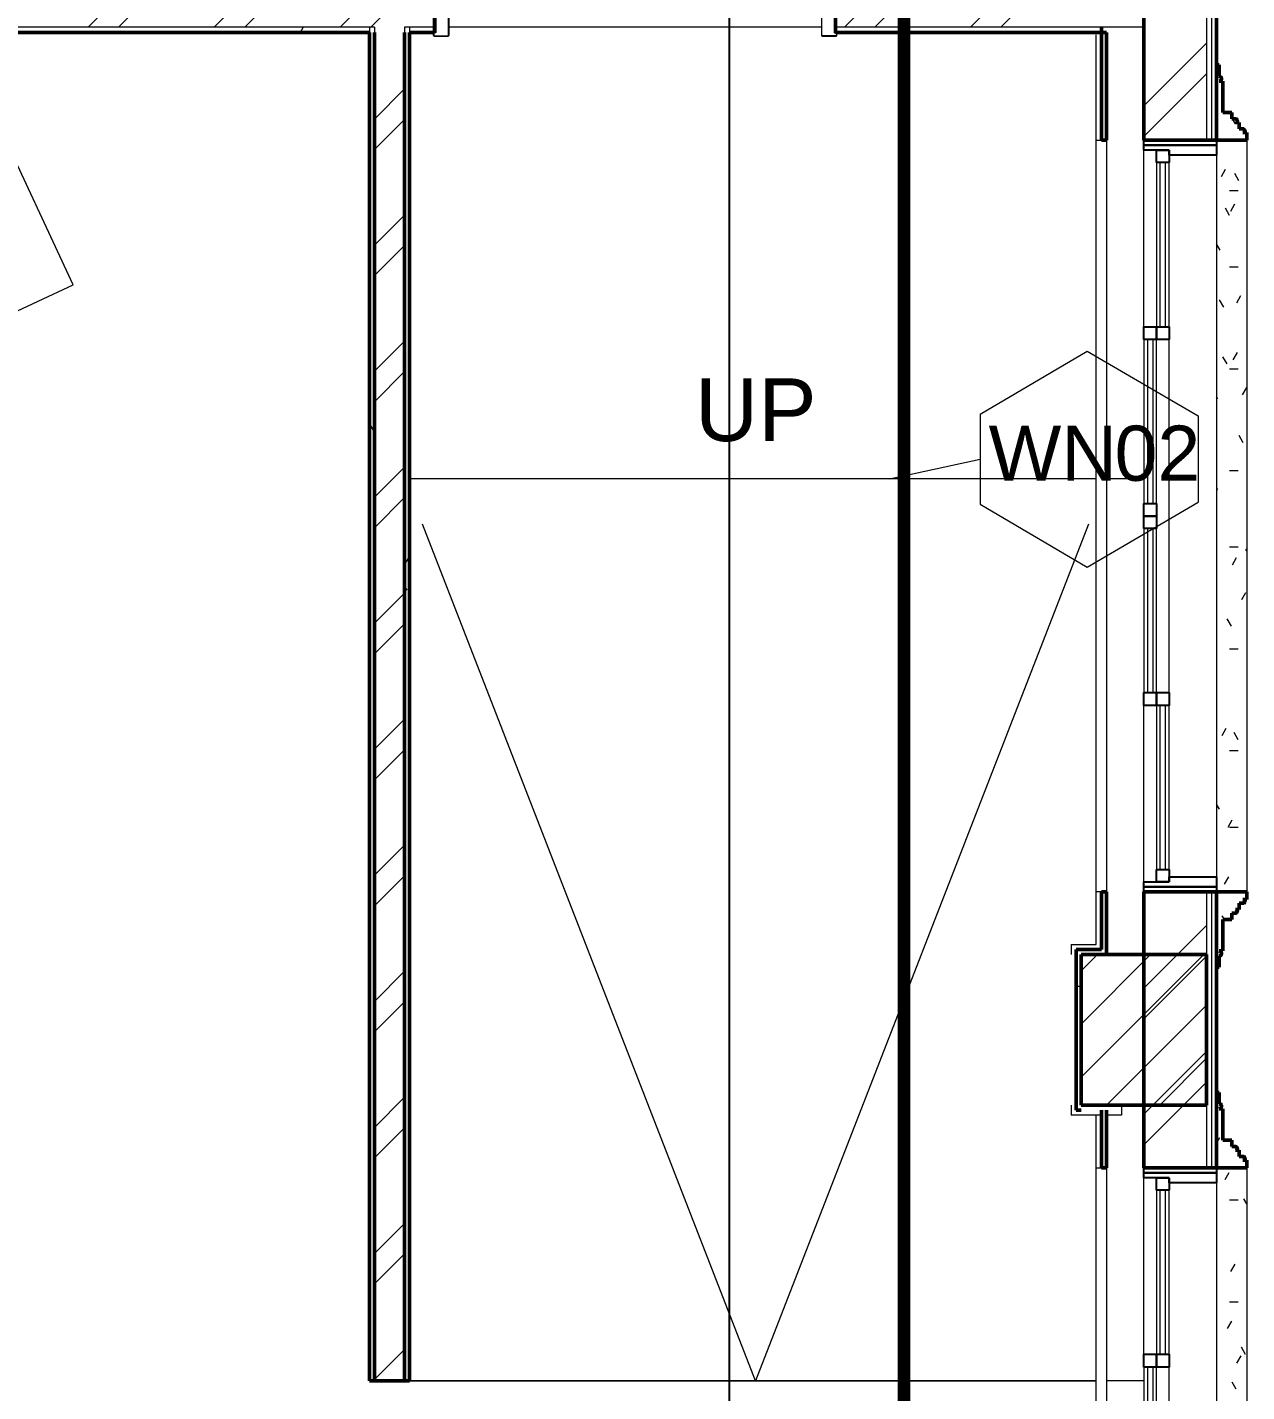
# Model space of a CAD drawing. Header units: millimetres. Extents: x -9358 to 257996, y -67499 to 9117.
# Drawn here: x 47445 to 52310, y -50792 to -45348 of the extents above; entities that cross this region are included whole.
import ezdxf

# ---------------------------------------------------------------- set-up
doc = ezdxf.new("R2010")
doc.units = ezdxf.units.MM
doc.header["$LTSCALE"] = 1000
for name, color, linetype, lineweight in [('A-COL-RFC-1', 8, 'Continuous', 9), ('A-COL-RFC-2', 8, 'Continuous', 50), ('A-DOOR', 8, 'Continuous', 9), ('A-DOOR-1', 8, 'Continuous', 18), ('A-DOR', 8, 'Continuous', 9), ('A-FLR-PAT', 8, 'Continuous', 18), ('A-FRN', 8, 'Continuous', 9), ('A-LIN-10', 8, 'Continuous', 9), ('A-RMP', 8, 'Continuous', 9), ('A-RMP-TXT', 8, 'Continuous', 9), ('A-TYP-WIN', 8, 'Continuous', 0), ('A-WAL-CLD', 8, 'Continuous', 9), ('A-WAL-CMU', 8, 'Continuous', 50), ('A-WAL-LOW-20', 8, 'Continuous', 18), ('A-WAL-LOW-30', 8, 'Continuous', 18), ('A-WAL-PAT-1', 8, 'Continuous', 9), ('A-WIN', 8, 'Continuous', 9), ('A-WIN-1', 8, 'Continuous', 25), ('A-WIN-2', 8, 'Continuous', 18)]:
    doc.layers.add(name, color=color, linetype=linetype, lineweight=lineweight)
for name, color, linetype in [('DATANET', 4, 'Continuous'), ('F POINT AGN', 7, 'Continuous'), ('Route - rack1', 7, 'Continuous')]:
    doc.layers.add(name, color=color, linetype=linetype)
doc.styles.add('Arial', font='arial.ttf', dxfattribs={"height": 250})
doc.styles.add('Arial_8', font='arial.ttf', dxfattribs={"height": 220})
pattern_1 = [(45, (0, 0), (-251.4472, 251.4472), []), (45, (0, 381), (-251.4472, 251.4472), [])]
pattern_2 = [(0, (0, 0), (812.8, 203.2), [33.528, -576.072, 33.528, -576.072, -3251.2]), (0, (0, 0), (812.8, 203.2), [-1219.2, 33.528, -1185.672, 33.528, -576.072, -1422.4]), (0, (0, 0), (812.8, 203.2), [-3048, 33.528, -372.872, 33.528, -982.472]), (120, (304.8, 101.6), (-582.37636, 602.30545), [33.528, -576.072, 33.528, -576.072, -3251.2]), (120, (304.8, 101.6), (-582.37636, 602.30545), [-1219.2, 33.528, -1185.672, 33.528, -576.072, -1422.4]), (120, (304.8, 101.6), (-582.37636, 602.30545), [-3048, 33.528, -372.872, 33.528, -982.472]), (240, (406.4, 508), (-230.42364, -805.50545), [33.528, -576.072, 33.528, -576.072, -3251.2]), (240, (406.4, 508), (-230.42364, -805.50545), [-1219.2, 33.528, -1185.672, 33.528, -576.072, -1422.4]), (240, (406.4, 508), (-230.42364, -805.50545), [-3048, 33.528, -372.872, 33.528, -982.472])]
pattern_3 = [(180, (52000, -53300), (-406.4, -101.6), [33.528, -271.272, 33.528, -271.272, -1625.6]), (180, (52000, -53300), (-406.4, -101.6), [-609.6, 33.528, -576.072, 33.528, -271.272, -711.2]), (180, (52000, -53300), (-406.4, -101.6), [-1524, 33.528, -169.672, 33.528, -474.472]), (300, (51847.6, -53350.8), (291.18818, -301.15272), [33.528, -271.272, 33.528, -271.272, -1625.6]), (300, (51847.6, -53350.8), (291.18818, -301.15272), [-609.6, 33.528, -576.072, 33.528, -271.272, -711.2]), (300, (51847.6, -53350.8), (291.18818, -301.15272), [-1524, 33.528, -169.672, 33.528, -474.472]), (60, (51796.8, -53554), (115.21182, 402.75272), [33.528, -271.272, 33.528, -271.272, -1625.6]), (60, (51796.8, -53554), (115.21182, 402.75272), [-609.6, 33.528, -576.072, 33.528, -271.272, -711.2]), (60, (51796.8, -53554), (115.21182, 402.75272), [-1524, 33.528, -169.672, 33.528, -474.472])]
pattern_4 = [(180, (52000, -49200), (-406.4, -101.6), [33.528, -271.272, 33.528, -271.272, -1625.6]), (180, (52000, -49200), (-406.4, -101.6), [-609.6, 33.528, -576.072, 33.528, -271.272, -711.2]), (180, (52000, -49200), (-406.4, -101.6), [-1524, 33.528, -169.672, 33.528, -474.472]), (300, (51847.6, -49250.8), (291.18818, -301.15272), [33.528, -271.272, 33.528, -271.272, -1625.6]), (300, (51847.6, -49250.8), (291.18818, -301.15272), [-609.6, 33.528, -576.072, 33.528, -271.272, -711.2]), (300, (51847.6, -49250.8), (291.18818, -301.15272), [-1524, 33.528, -169.672, 33.528, -474.472]), (60, (51796.8, -49454), (115.21182, 402.75272), [33.528, -271.272, 33.528, -271.272, -1625.6]), (60, (51796.8, -49454), (115.21182, 402.75272), [-609.6, 33.528, -576.072, 33.528, -271.272, -711.2]), (60, (51796.8, -49454), (115.21182, 402.75272), [-1524, 33.528, -169.672, 33.528, -474.472])]

# ---------------------------------------------------------------- blocks, each defined once
blk = doc.blocks.new('Window Tag - Window Tag-41068-01-Ground Floor Plan')
at = {"layer": 'A-TYP-WIN'}
for p, q in [((-4.506, 1.627), (-0.238, 4.142)), ((-0.238, 4.142), (4.181, 1.556)), ((-4.506, 1.627), (-4.506, -1.959)), ((4.181, 1.556), (4.181, -1.888)), ((-4.506, -1.959), (-0.238, -4.474)), ((-0.238, -4.474), (4.181, -1.888))]:
    blk.add_line(p, q, dxfattribs=at)
blk = doc.blocks.new('Sliding_Window_Double - 3000 x 2700-2780651-01-Ground Floor Furniture Plan')
at = {"layer": 'A-WIN'}
for p, q in [((-1336.3, 99.4), (1543.7, 99.4)), ((-651.8, -90.6), (-1306.3, -90.6)), ((808.2, -90.6), (-600.9, -90.6)), ((1513.7, -90.6), (859.1, -90.6)), ((-1306.3, -140.6), (-651.8, -140.6)), ((53.7, -140.6), (-600.9, -140.6)), ((808.2, -140.6), (153.7, -140.6)), ((859.1, -140.6), (1513.7, -140.6)), ((-651.8, -190.6), (-1356.3, -190.6)), ((-600.9, -190.6), (53.7, -190.6)), ((153.7, -190.6), (808.2, -190.6)), ((1563.7, -190.6), (859.1, -190.6))]:
    blk.add_line(p, q, dxfattribs=at)
at = {"layer": 'A-WIN-1'}
for p, q in [((-1396.3, 99.4), (-1376.3, 99.4)), ((-1376.3, 99.4), (-1336.3, 99.4)), ((-1376.3, -190.6), (-1376.3, 99.4)), ((-1376.3, 99.4), (-1376.3, -190.6)), ((-1336.3, 99.4), (-1336.3, -90.6)), ((1543.7, 99.4), (1583.7, 99.4)), ((1543.7, -90.6), (1543.7, 99.4)), ((1583.7, 99.4), (1583.7, -190.6)), ((1583.7, 99.4), (1603.7, 99.4)), ((1583.7, -190.6), (1583.7, 99.4)), ((-1356.3, -90.6), (-1356.3, -190.6)), ((-1336.3, -90.6), (-1356.3, -90.6)), ((-1356.3, -140.6), (-1356.3, -90.6)), ((-1356.3, -90.6), (-1306.3, -90.6)), ((-1306.3, -90.6), (-1306.3, -140.6)), ((-651.8, -140.6), (-651.8, -90.6)), ((-651.8, -90.6), (-600.9, -90.6)), ((-600.9, -90.6), (-600.9, -140.6)), ((808.2, -140.6), (808.2, -90.6)), ((808.2, -90.6), (859.1, -90.6)), ((859.1, -90.6), (859.1, -140.6)), ((1513.7, -140.6), (1513.7, -90.6)), ((1513.7, -90.6), (1563.7, -90.6)), ((1563.7, -90.6), (1543.7, -90.6)), ((1563.7, -190.6), (1563.7, -90.6)), ((1563.7, -90.6), (1563.7, -140.6)), ((-1306.3, -140.6), (-1356.3, -140.6)), ((-600.9, -140.6), (-651.8, -140.6)), ((-651.8, -190.6), (-651.8, -140.6)), ((-651.8, -140.6), (-600.9, -140.6)), ((-600.9, -140.6), (-600.9, -190.6)), ((53.7, -190.6), (53.7, -140.6)), ((53.7, -140.6), (103.7, -140.6)), ((103.7, -190.6), (103.7, -140.6)), ((103.7, -140.6), (153.7, -140.6)), ((103.7, -140.6), (103.7, -190.6)), ((153.7, -140.6), (153.7, -190.6)), ((808.2, -190.6), (808.2, -140.6)), ((808.2, -140.6), (859.1, -140.6)), ((859.1, -140.6), (808.2, -140.6)), ((859.1, -140.6), (859.1, -190.6)), ((1563.7, -140.6), (1513.7, -140.6)), ((-1376.3, -190.6), (-1396.3, -190.6)), ((-1356.3, -190.6), (-1376.3, -190.6)), ((-600.9, -190.6), (-651.8, -190.6)), ((103.7, -190.6), (53.7, -190.6)), ((153.7, -190.6), (103.7, -190.6)), ((859.1, -190.6), (808.2, -190.6)), ((1583.7, -190.6), (1563.7, -190.6)), ((1603.7, -190.6), (1583.7, -190.6))]:
    blk.add_line(p, q, dxfattribs=at)
at = {"layer": 'A-WIN-2'}
for p, q in [((-1306.3, -105.6), (-651.8, -105.6)), ((-1306.3, -125.6), (-1306.3, -105.6)), ((-651.8, -105.6), (-651.8, -125.6)), ((859.1, -105.6), (1513.7, -105.6)), ((859.1, -125.6), (859.1, -105.6)), ((1513.7, -105.6), (1513.7, -125.6)), ((-651.8, -125.6), (-1306.3, -125.6)), ((-600.9, -155.6), (53.7, -155.6)), ((-600.9, -175.6), (-600.9, -155.6)), ((53.7, -155.6), (53.7, -175.6)), ((153.7, -155.6), (808.2, -155.6)), ((153.7, -175.6), (153.7, -155.6)), ((808.2, -155.6), (808.2, -175.6)), ((1513.7, -125.6), (859.1, -125.6)), ((53.7, -175.6), (-600.9, -175.6)), ((808.2, -175.6), (153.7, -175.6))]:
    blk.add_line(p, q, dxfattribs=at)
blk = doc.blocks.new('rest room133 - rest room-2161536-01-Ground Floor Furniture Plan')
at = {"layer": 'A-FRN'}
for p, q in [((46170.8, -45220), (46816.9, -46605.6)), ((46619.1, -45220), (46622.1, -45226.5)), ((47161.2, -45226.5), (46622.1, -45226.5)), ((46622.1, -45226.5), (47185.1, -46433.9)), ((46898, -45226.5), (46894.9, -45220)), ((47627.9, -46227.4), (47161.2, -45226.5)), ((47185.1, -46433.9), (47627.9, -46227.4)), ((46816.9, -46605.6), (47185.1, -46433.9))]:
    blk.add_line(p, q, dxfattribs=at)
blk = doc.blocks.new('NBS_AssaAbloyLtd_DrsetSym_AASDMetalOfficeStoreDoor_Double-VisionPanelType2 - 1600x2200mm-V63-01-Ground Floor Furniture Plan')
at = {"layer": 'A-DOOR'}
for centre, start, end in [((-742, 77), 0, 90), ((742, 77), 90, 180)]:
    blk.add_arc(centre, 740.5, start, end, dxfattribs=at)
at = {"layer": 'A-DOOR-1'}
for p, q in [((-742, 77), (-742, 817.5)), ((-742, 817.5), (-699, 817.5)), ((-699, 817.5), (-699, 77)), ((742, 817.5), (699, 817.5)), ((699, 817.5), (699, 77)), ((742, 77), (742, 817.5)), ((-805, 92.5), (-805, 82.5)), ((-805, 92.5), (-805, 82.5)), ((-803.5, 92.5), (-803.5, 82.5)), ((-802.5, 95), (-757.5, 95)), ((-757.5, 95), (-802.5, 95)), ((-757.5, 93.5), (-802.5, 93.5)), ((-802.5, 81.5), (-795, 81.5)), ((-795, 80), (-802.5, 80)), ((-800, 80), (-795, 80)), ((-795, 81.5), (-795, 80)), ((-795, 80), (-795, -80)), ((-756.5, 92.5), (-756.5, 47)), ((-755, 92.5), (-755, 47)), ((-755, 47), (-755, 92.5)), ((-699, 77), (-742, 77)), ((699, 77), (742, 77)), ((755, 92.5), (755, 47)), ((755, 92.5), (755, 47)), ((756.5, 92.5), (756.5, 47)), ((802.5, 95), (757.5, 95)), ((802.5, 95), (757.5, 95)), ((757.5, 93.5), (802.5, 93.5)), ((795, 81.5), (795, 80)), ((802.5, 81.5), (795, 81.5)), ((795, 80), (802.5, 80)), ((795, -80), (795, 80)), ((795, 80), (800, 80)), ((803.5, 92.5), (803.5, 82.5)), ((805, 92.5), (805, 82.5)), ((805, 82.5), (805, 92.5)), ((-755.2, 23), (-755.2, 32.5)), ((-753.7, 23), (-755.2, 23)), ((-742.5, 46), (-754, 46)), ((-742.5, 46), (-754, 46)), ((-742.5, 44.5), (-754, 44.5)), ((-753.7, 32.5), (-753.7, 23)), ((-752.7, 35), (-745.7, 35)), ((-745.7, 33.5), (-752.7, 33.5)), ((-744.7, -92.5), (-744.7, 32.5)), ((-743.2, 32.5), (-743.2, 8.1)), ((-743.2, 8.4), (-741.5, 18.1)), ((-741.7, 8.1), (-743.2, 8.4)), ((-743.2, 8.1), (-743.2, -92.5)), ((-743.2, -92.5), (-743.2, 8.1)), ((-743.2, 8.1), (-741.7, 8.1)), ((-740, 18), (-741.7, 8.1)), ((-741.7, 8.1), (-740, 18)), ((-741.5, 18.1), (-741.5, 43.5)), ((-740, 43.5), (-740, 18)), ((-740, 18), (-740, 43.5)), ((740, 43.5), (740, 18)), ((740, 43.5), (740, 18)), ((740, 18), (741.7, 8.1)), ((740, 18), (741.7, 8.1)), ((741.5, 18.1), (741.5, 43.5)), ((743.2, 8.4), (741.5, 18.1)), ((741.7, 8.1), (743.2, 8.4)), ((741.7, 8.1), (743.2, 8.4)), ((742.5, 46), (754, 46)), ((754, 46), (742.5, 46)), ((742.5, 44.5), (754, 44.5)), ((743.2, 32.5), (743.2, 8.1)), ((743.2, 8.4), (743.2, -92.5)), ((743.2, 8.1), (743.2, -92.5)), ((744.7, -92.5), (744.7, 32.5)), ((752.7, 35), (745.7, 35)), ((745.7, 33.5), (752.7, 33.5)), ((753.7, 32.5), (753.7, 23)), ((753.7, 23), (755.2, 23)), ((755.2, 23), (755.2, 32.5)), ((-805, -92.5), (-805, -82.5)), ((-805, -82.5), (-805, -92.5)), ((-803.5, -82.5), (-803.5, -92.5)), ((-802.5, -80), (-795, -80)), ((-795, -81.5), (-802.5, -81.5)), ((-802.5, -93.5), (-745.7, -93.5)), ((-745.7, -95), (-802.5, -95)), ((-802.5, -95), (-745.7, -95)), ((-795, -80), (-800, -80)), ((-795, -81.5), (-795, -80)), ((802.5, -93.5), (745.7, -93.5)), ((745.7, -95), (802.5, -95)), ((745.7, -95), (802.5, -95)), ((795, -81.5), (795, -80)), ((802.5, -80), (795, -80)), ((800, -80), (795, -80)), ((795, -81.5), (802.5, -81.5)), ((803.5, -82.5), (803.5, -92.5)), ((805, -92.5), (805, -82.5)), ((805, -92.5), (805, -82.5))]:
    blk.add_line(p, q, dxfattribs=at)
for centre, radius, start, end in [((-802.5, 92.5), 2.5, 90, 180), ((-802.5, 92.5), 2.5, 90, 180), ((-802.5, 82.5), 2.5, 180, 270), ((-802.5, 82.5), 2.5, 180, 270), ((-802.5, 92.5), 1, 90, 180), ((-802.5, 82.5), 1, 180, 270), ((-757.5, 92.5), 2.5, 0, 90), ((-757.5, 92.5), 2.5, 0, 90), ((-757.5, 92.5), 1, 0, 90), ((757.5, 92.5), 2.5, 90, 180), ((757.5, 92.5), 2.5, 90, 180), ((757.5, 92.5), 1, 90, 180), ((802.5, 92.5), 2.5, 0, 90), ((802.5, 92.5), 2.5, 0, 90), ((802.5, 92.5), 1, 0, 90), ((802.5, 82.5), 1, 270, 0), ((802.5, 82.5), 2.5, 270, 0), ((802.5, 82.5), 2.5, 270, 0), ((-754, 47), 2.5, 180, 270), ((-752.7, 32.5), 2.5, 90, 180), ((-754, 47), 0.997, 180, 270), ((-754, 47), 0.997, 180, 270), ((-752.7, 32.5), 1.01, 90, 180), ((-745.7, 32.5), 2.5, 0, 90), ((-745.7, 32.5), 0.984, 0, 90), ((-742.5, 43.5), 2.5, 0, 90), ((-742.5, 43.5), 2.5, 360, 90), ((-742.5, 43.5), 1, 0, 90), ((742.5, 43.5), 2.5, 90, 180), ((742.5, 43.5), 2.5, 90, 180), ((742.5, 43.5), 1, 90, 180), ((745.7, 32.5), 2.5, 90, 180), ((745.7, 32.5), 0.984, 90, 180), ((752.7, 32.5), 2.5, 0, 90), ((752.7, 32.5), 1.01, 0, 90), ((754, 47), 2.5, 270, 0), ((754, 47), 0.997, 270, 0), ((754, 47), 0.979, 270, 0), ((-802.5, -82.5), 2.5, 90, 180), ((-802.5, -82.5), 2.5, 90, 180), ((-802.5, -92.5), 2.5, 180, 270), ((-802.5, -92.5), 2.5, 180, 270), ((-802.5, -82.5), 1.01, 90, 180), ((-802.5, -92.5), 1.03, 180, 270), ((-745.7, -92.5), 0.985, 270, 0), ((-745.7, -92.5), 2.5, 270, 0), ((-745.7, -92.5), 2.5, 270, 360), ((745.7, -92.5), 2.5, 180, 270), ((745.7, -92.5), 2.5, 180, 270), ((745.7, -92.5), 0.985, 180, 270), ((802.5, -82.5), 2.5, 0, 90), ((802.5, -82.5), 2.5, 0, 90), ((802.5, -82.5), 1.01, 0, 90), ((802.5, -92.5), 1.03, 270, 0), ((802.5, -92.5), 2.5, 270, 0), ((802.5, -92.5), 2.5, 270, 360)]:
    blk.add_arc(centre, radius, start, end, dxfattribs=at)
blk = doc.blocks.new('Sliding_Window_Double - 3000 x 2700-V66-01-Ground Floor Furniture Plan')
at = {"layer": 'A-WIN'}
for p, q in [((-1336.3, 99.4), (1543.7, 99.4)), ((-651.8, -90.6), (-1306.3, -90.6)), ((808.2, -90.6), (-600.9, -90.6)), ((1513.7, -90.6), (859.1, -90.6)), ((-1306.3, -140.6), (-651.8, -140.6)), ((53.7, -140.6), (-600.9, -140.6)), ((808.2, -140.6), (153.7, -140.6)), ((859.1, -140.6), (1513.7, -140.6)), ((-651.8, -190.6), (-1356.3, -190.6)), ((-600.9, -190.6), (53.7, -190.6)), ((153.7, -190.6), (808.2, -190.6)), ((1563.7, -190.6), (859.1, -190.6))]:
    blk.add_line(p, q, dxfattribs=at)
at = {"layer": 'A-WIN-1'}
for p, q in [((-1396.3, 99.4), (-1376.3, 99.4)), ((-1376.3, 99.4), (-1336.3, 99.4)), ((-1376.3, -190.6), (-1376.3, 99.4)), ((-1376.3, 99.4), (-1376.3, -190.6)), ((-1336.3, 99.4), (-1336.3, -90.6)), ((1543.7, 99.4), (1583.7, 99.4)), ((1543.7, -90.6), (1543.7, 99.4)), ((1583.7, 99.4), (1583.7, -190.6)), ((1583.7, 99.4), (1603.7, 99.4)), ((1583.7, -190.6), (1583.7, 99.4)), ((-1356.3, -90.6), (-1356.3, -190.6)), ((-1336.3, -90.6), (-1356.3, -90.6)), ((-1356.3, -140.6), (-1356.3, -90.6)), ((-1356.3, -90.6), (-1306.3, -90.6)), ((-1306.3, -90.6), (-1306.3, -140.6)), ((-651.8, -140.6), (-651.8, -90.6)), ((-651.8, -90.6), (-600.9, -90.6)), ((-600.9, -90.6), (-600.9, -140.6)), ((808.2, -140.6), (808.2, -90.6)), ((808.2, -90.6), (859.1, -90.6)), ((859.1, -90.6), (859.1, -140.6)), ((1513.7, -140.6), (1513.7, -90.6)), ((1513.7, -90.6), (1563.7, -90.6)), ((1563.7, -90.6), (1543.7, -90.6)), ((1563.7, -190.6), (1563.7, -90.6)), ((1563.7, -90.6), (1563.7, -140.6)), ((-1306.3, -140.6), (-1356.3, -140.6)), ((-600.9, -140.6), (-651.8, -140.6)), ((-651.8, -190.6), (-651.8, -140.6)), ((-651.8, -140.6), (-600.9, -140.6)), ((-600.9, -140.6), (-600.9, -190.6)), ((53.7, -190.6), (53.7, -140.6)), ((53.7, -140.6), (103.7, -140.6)), ((103.7, -190.6), (103.7, -140.6)), ((103.7, -140.6), (153.7, -140.6)), ((103.7, -140.6), (103.7, -190.6)), ((153.7, -140.6), (153.7, -190.6)), ((808.2, -190.6), (808.2, -140.6)), ((808.2, -140.6), (859.1, -140.6)), ((859.1, -140.6), (808.2, -140.6)), ((859.1, -140.6), (859.1, -190.6)), ((1563.7, -140.6), (1513.7, -140.6)), ((-1376.3, -190.6), (-1396.3, -190.6)), ((-1356.3, -190.6), (-1376.3, -190.6)), ((-600.9, -190.6), (-651.8, -190.6)), ((103.7, -190.6), (53.7, -190.6)), ((153.7, -190.6), (103.7, -190.6)), ((859.1, -190.6), (808.2, -190.6)), ((1583.7, -190.6), (1563.7, -190.6)), ((1603.7, -190.6), (1583.7, -190.6))]:
    blk.add_line(p, q, dxfattribs=at)
at = {"layer": 'A-WIN-2'}
for p, q in [((-1306.3, -105.6), (-651.8, -105.6)), ((-1306.3, -125.6), (-1306.3, -105.6)), ((-651.8, -105.6), (-651.8, -125.6)), ((859.1, -105.6), (1513.7, -105.6)), ((859.1, -125.6), (859.1, -105.6)), ((1513.7, -105.6), (1513.7, -125.6)), ((-651.8, -125.6), (-1306.3, -125.6)), ((-600.9, -155.6), (53.7, -155.6)), ((-600.9, -175.6), (-600.9, -155.6)), ((53.7, -155.6), (53.7, -175.6)), ((153.7, -155.6), (808.2, -155.6)), ((153.7, -175.6), (153.7, -155.6)), ((808.2, -155.6), (808.2, -175.6)), ((1513.7, -125.6), (859.1, -125.6)), ((53.7, -175.6), (-600.9, -175.6)), ((808.2, -175.6), (153.7, -175.6))]:
    blk.add_line(p, q, dxfattribs=at)
blk = doc.blocks.new('FP_101-01-Ground Floor Furniture Plan')
at = {"layer": 'A-WAL-LOW-20'}
for p, q in [((-302.5, -512.5), (-302.5, -520)), ((-302.5, -3580), (-302.5, -3587.5))]:
    blk.add_line(p, q, dxfattribs=at)
blk = doc.blocks.new('FP_102-01-Ground Floor Furniture Plan')
at = {"layer": 'A-WAL-LOW-20'}
for p, q in [((-272.5, -472.5), (-272.5, -480)), ((-272.5, -3620), (-272.5, -3627.5))]:
    blk.add_line(p, q, dxfattribs=at)
blk = doc.blocks.new('FP_103-01-Ground Floor Furniture Plan')
at = {"layer": 'A-WAL-LOW-20'}
for p, q in [((-210, -305), (-210, -315)), ((-210, -3785), (-210, -3795))]:
    blk.add_line(p, q, dxfattribs=at)
blk = doc.blocks.new('Walls 141 - Walls 78-2782074-01-Ground Floor Furniture Plan')
at = {"layer": 'A-WAL-PAT-1'}
h = blk.add_hatch(dxfattribs=at)
h.set_pattern_fill('FP_148', color=256, style=0, pattern_type=2)
h.set_pattern_definition(pattern_3)
h.paths.add_polyline_path([(-200, -250), (-200, -295), (-208.7, -300), (-208.7, -310), (-200, -315), (-215, -315), (-215, -440), (-250, -440), (-250, -465), (-265, -465), (-271.5, -468.7), (-271.5, -476.2), (-265, -480), (-280, -480), (-280, -505), (-295, -505), (-301.5, -508.7), (-301.5, -516.2), (-295, -520), (-310, -520), (-310, -550), (-190, -550), (-190, -250)], flags=0)
h.paths.add_polyline_path([(-239, -3550), (-310, -3550), (-310, -3580), (-295, -3580), (-301.5, -3583.7), (-301.5, -3591.2), (-295, -3595), (-280, -3595), (-280, -3620), (-265, -3620), (-271.5, -3623.7), (-271.5, -3631.2), (-265, -3635), (-250, -3635), (-250, -3660), (-215, -3660), (-215, -3785), (-200, -3785), (-208.7, -3790), (-208.6, -3800), (-200, -3805), (-200, -3850), (-190, -3850), (-190, -3550)], flags=0)
h = blk.add_hatch(dxfattribs=at)
h.set_pattern_fill('FP_148', color=256, style=0, pattern_type=2)
h.set_pattern_definition(pattern_3)
h.paths.add_polyline_path([(-215, -550), (-310, -550), (-310, -3550), (-190, -3550), (-190, -550), (-200, -550)], flags=0)
at = {"layer": 'A-WAL-CMU'}
for p, q in [((-190, -250), (-200, -250)), ((-200, -250), (-200, -295)), ((-190, -550), (-190, -250)), ((-200, -315), (-215, -315)), ((-215, -315), (-215, -440)), ((-265, -480), (-280, -480)), ((-280, -480), (-280, -505)), ((-250, -465), (-265, -465)), ((-215, -440), (-250, -440)), ((-250, -440), (-250, -465)), ((-295, -520), (-310, -520)), ((-310, -520), (-310, -550)), ((-280, -505), (-295, -505)), ((-310, -550), (-190, -550)), ((-190, -3550), (-310, -3550)), ((-310, -3550), (-310, -3580)), ((-310, -3580), (-295, -3580)), ((-190, -3850), (-190, -3550)), ((-295, -3595), (-280, -3595)), ((-280, -3595), (-280, -3620)), ((-280, -3620), (-265, -3620)), ((-265, -3635), (-250, -3635)), ((-250, -3635), (-250, -3660)), ((-250, -3660), (-215, -3660)), ((-215, -3660), (-215, -3785)), ((-215, -3785), (-200, -3785)), ((-200, -3805), (-200, -3850)), ((-200, -3850), (-190, -3850))]:
    blk.add_line(p, q, dxfattribs=at)
for centre, radius in [((-200, -305), 10), ((-265, -472.5), 7.5), ((-295, -512.5), 7.5), ((-295, -3587.5), 7.5), ((-265, -3627.5), 7.5), ((-200, -3795), 10)]:
    blk.add_arc(centre, radius, 90, 270, dxfattribs=at)
at = {"layer": 'A-WAL-LOW-20'}
blk.add_line((-310, -3550), (-310, -550), dxfattribs=at)
for points, knots in [([(-200, -295), (-200.9, -295), (-202.2, -295.2), (-203.8, -295.7), (-205, -296.3), (-205.9, -296.9), (-206.6, -297.5), (-207.2, -298.1), (-207.8, -298.7), (-208.3, -299.4), (-208.7, -300), (-209, -300.6), (-209.2, -301.2), (-209.5, -301.8), (-209.7, -302.4), (-209.8, -303), (-209.9, -303.7), (-210, -304.3), (-210, -305), (-210, -305.7), (-209.9, -306.3), (-209.8, -307), (-209.7, -307.6), (-209.5, -308.2), (-209.2, -308.8), (-209, -309.4), (-208.7, -310), (-208.3, -310.6), (-207.8, -311.3), (-207.2, -311.9), (-206.6, -312.5), (-205.9, -313.1), (-205, -313.7), (-203.8, -314.3), (-202.2, -314.8), (-200.9, -315), (-200, -315)], [-1, -1, -1, -1, -0.916667, -0.875, -0.833333, -0.791667, -0.770833, -0.75, -0.708333, -0.6875, -0.666667, -0.645833, -0.625, -0.604167, -0.583333, -0.5625, -0.541667, -0.520833, -0.5, -0.479167, -0.458333, -0.4375, -0.416667, -0.395833, -0.375, -0.354167, -0.333333, -0.3125, -0.291667, -0.25, -0.229167, -0.208333, -0.166667, -0.125, -0.083333, 0, 0, 0, 0]), ([(-265, -465), (-265.7, -465), (-266.6, -465.1), (-267.9, -465.6), (-268.8, -466), (-269.4, -466.4), (-269.9, -466.9), (-270.4, -467.3), (-270.9, -467.8), (-271.2, -468.3), (-271.5, -468.7), (-271.7, -469.2), (-271.9, -469.6), (-272.1, -470.1), (-272.2, -470.6), (-272.4, -471), (-272.4, -471.5), (-272.5, -472), (-272.5, -472.5), (-272.5, -473), (-272.4, -473.5), (-272.4, -474), (-272.2, -474.4), (-272.1, -474.9), (-271.9, -475.4), (-271.7, -475.8), (-271.5, -476.3), (-271.2, -476.7), (-270.9, -477.2), (-270.4, -477.7), (-269.9, -478.1), (-269.4, -478.6), (-268.8, -479), (-267.9, -479.4), (-266.6, -479.9), (-265.7, -480), (-265, -480)], [-1, -1, -1, -1, -0.916667, -0.875, -0.833333, -0.791667, -0.770833, -0.75, -0.708333, -0.6875, -0.666667, -0.645833, -0.625, -0.604167, -0.583333, -0.5625, -0.541667, -0.520833, -0.5, -0.479167, -0.458333, -0.4375, -0.416667, -0.395833, -0.375, -0.354167, -0.333333, -0.3125, -0.291667, -0.25, -0.229167, -0.208333, -0.166667, -0.125, -0.083333, 0, 0, 0, 0]), ([(-295, -505), (-295.7, -505), (-296.6, -505.1), (-297.9, -505.6), (-298.8, -506), (-299.4, -506.4), (-299.9, -506.9), (-300.4, -507.3), (-300.9, -507.8), (-301.2, -508.3), (-301.5, -508.7), (-301.7, -509.2), (-301.9, -509.6), (-302.1, -510.1), (-302.2, -510.6), (-302.4, -511), (-302.4, -511.5), (-302.5, -512), (-302.5, -512.5), (-302.5, -513), (-302.4, -513.5), (-302.4, -514), (-302.2, -514.4), (-302.1, -514.9), (-301.9, -515.4), (-301.7, -515.8), (-301.5, -516.3), (-301.2, -516.7), (-300.9, -517.2), (-300.4, -517.7), (-299.9, -518.1), (-299.4, -518.6), (-298.8, -519), (-297.9, -519.4), (-296.6, -519.9), (-295.7, -520), (-295, -520)], [-1, -1, -1, -1, -0.916667, -0.875, -0.833333, -0.791667, -0.770833, -0.75, -0.708333, -0.6875, -0.666667, -0.645833, -0.625, -0.604167, -0.583333, -0.5625, -0.541667, -0.520833, -0.5, -0.479167, -0.458333, -0.4375, -0.416667, -0.395833, -0.375, -0.354167, -0.333333, -0.3125, -0.291667, -0.25, -0.229167, -0.208333, -0.166667, -0.125, -0.083333, 0, 0, 0, 0]), ([(-295, -3580), (-295.7, -3580), (-296.6, -3580.1), (-297.9, -3580.6), (-298.8, -3581), (-299.4, -3581.4), (-299.9, -3581.9), (-300.4, -3582.3), (-301, -3582.9), (-301.4, -3583.6), (-301.7, -3584.2), (-301.9, -3584.6), (-302.1, -3585.1), (-302.2, -3585.6), (-302.4, -3586), (-302.4, -3586.5), (-302.5, -3587), (-302.5, -3587.5), (-302.5, -3588), (-302.4, -3588.5), (-302.4, -3589), (-302.2, -3589.4), (-302.1, -3589.9), (-301.9, -3590.4), (-301.7, -3590.8), (-301.5, -3591.3), (-301.2, -3591.7), (-300.9, -3592.2), (-300.4, -3592.7), (-299.9, -3593.1), (-299.4, -3593.6), (-298.8, -3594), (-297.9, -3594.4), (-296.6, -3594.9), (-295.7, -3595), (-295, -3595)], [0, 0, 0, 0, 0.083333, 0.125, 0.166667, 0.208333, 0.229167, 0.25, 0.291667, 0.333333, 0.354167, 0.375, 0.395833, 0.416667, 0.4375, 0.458333, 0.479167, 0.5, 0.520833, 0.541667, 0.5625, 0.583333, 0.604167, 0.625, 0.645833, 0.666667, 0.6875, 0.708333, 0.75, 0.770833, 0.791667, 0.833333, 0.875, 0.916667, 1, 1, 1, 1]), ([(-265, -3620), (-265.7, -3620), (-266.6, -3620.1), (-267.9, -3620.6), (-268.8, -3621), (-269.4, -3621.4), (-269.9, -3621.9), (-270.4, -3622.3), (-271, -3622.9), (-271.4, -3623.6), (-271.7, -3624.2), (-271.9, -3624.6), (-272.1, -3625.1), (-272.2, -3625.6), (-272.4, -3626), (-272.4, -3626.5), (-272.5, -3627), (-272.5, -3627.5), (-272.5, -3628), (-272.4, -3628.5), (-272.4, -3629), (-272.2, -3629.4), (-272.1, -3629.9), (-271.9, -3630.4), (-271.7, -3630.8), (-271.5, -3631.3), (-271.2, -3631.7), (-270.9, -3632.2), (-270.4, -3632.7), (-269.9, -3633.1), (-269.4, -3633.6), (-268.8, -3634), (-267.9, -3634.4), (-266.6, -3634.9), (-265.7, -3635), (-265, -3635)], [0, 0, 0, 0, 0.083333, 0.125, 0.166667, 0.208333, 0.229167, 0.25, 0.291667, 0.333333, 0.354167, 0.375, 0.395833, 0.416667, 0.4375, 0.458333, 0.479167, 0.5, 0.520833, 0.541667, 0.5625, 0.583333, 0.604167, 0.625, 0.645833, 0.666667, 0.6875, 0.708333, 0.75, 0.770833, 0.791667, 0.833333, 0.875, 0.916667, 1, 1, 1, 1]), ([(-200, -3785), (-200.9, -3785), (-202.2, -3785.2), (-203.8, -3785.7), (-205, -3786.3), (-205.9, -3786.9), (-206.6, -3787.5), (-207.2, -3788.1), (-208, -3788.9), (-208.6, -3789.8), (-209, -3790.6), (-209.2, -3791.2), (-209.5, -3791.8), (-209.7, -3792.4), (-209.8, -3793), (-209.9, -3793.7), (-210, -3794.3), (-210, -3795), (-210, -3795.7), (-209.9, -3796.3), (-209.8, -3797), (-209.7, -3797.6), (-209.5, -3798.2), (-209.2, -3798.8), (-209, -3799.4), (-208.8, -3799.8), (-208.7, -3800)], [0, 0, 0, 0, 0.0833333, 0.125, 0.1666667, 0.2083333, 0.2291667, 0.25, 0.2916667, 0.3333333, 0.3541667, 0.375, 0.3958333, 0.4166667, 0.4375, 0.4583333, 0.4791667, 0.5, 0.5208333, 0.5416667, 0.5625, 0.5833333, 0.6041667, 0.625, 0.6458333, 0.6666667, 0.6666667, 0.6666667, 0.6666667]), ([(-208.6, -3800), (-208.5, -3800.2), (-208.3, -3800.6), (-207.8, -3801.3), (-207.2, -3801.9), (-206.6, -3802.5), (-205.9, -3803.1), (-205, -3803.7), (-203.8, -3804.3), (-202.2, -3804.8), (-200.9, -3805), (-200, -3805)], [0.6676766, 0.6676766, 0.6676766, 0.6676766, 0.6875, 0.7083333, 0.75, 0.7708333, 0.7916667, 0.8333333, 0.875, 0.9166667, 1, 1, 1, 1])]:
    blk.add_open_spline(points, degree=3, knots=knots, dxfattribs=at)
for name in ['FP_103-01-Ground Floor Furniture Plan', 'FP_102-01-Ground Floor Furniture Plan', 'FP_101-01-Ground Floor Furniture Plan']:
    blk.add_blockref(name, (0, 0), dxfattribs=at)
blk = doc.blocks.new('FP_104-01-Ground Floor Furniture Plan')
at = {"layer": 'A-WAL-LOW-20'}
for p, q in [((-302.5, -512.5), (-302.5, -520)), ((-302.5, -3580), (-302.5, -3587.5))]:
    blk.add_line(p, q, dxfattribs=at)
blk = doc.blocks.new('FP_105-01-Ground Floor Furniture Plan')
at = {"layer": 'A-WAL-LOW-20'}
for p, q in [((-272.5, -472.5), (-272.5, -480)), ((-272.5, -3620), (-272.5, -3627.5))]:
    blk.add_line(p, q, dxfattribs=at)
blk = doc.blocks.new('FP_106-01-Ground Floor Furniture Plan')
at = {"layer": 'A-WAL-LOW-20'}
for p, q in [((-210, -305), (-210, -315)), ((-210, -3785), (-210, -3795))]:
    blk.add_line(p, q, dxfattribs=at)
blk = doc.blocks.new('Walls 142 - Walls 78-2782089-01-Ground Floor Furniture Plan')
at = {"layer": 'A-WAL-PAT-1'}
h = blk.add_hatch(dxfattribs=at)
h.set_pattern_fill('FP_149', color=256, style=0, pattern_type=2)
h.set_pattern_definition(pattern_4)
h.paths.add_polyline_path([(-190, -250), (-200, -250), (-200, -295), (-208.7, -300), (-208.7, -310), (-200, -315), (-215, -315), (-215, -440), (-250, -440), (-250, -465), (-265, -465), (-271.5, -468.7), (-271.5, -476.2), (-265, -480), (-280, -480), (-280, -505), (-295, -505), (-301.5, -508.7), (-301.5, -516.2), (-295, -520), (-310, -520), (-310, -550), (-190, -550), (-190, -422.8)], flags=0)
h.paths.add_polyline_path([(-190, -3550), (-310, -3550), (-310, -3580), (-295, -3580), (-301.5, -3583.7), (-301.5, -3591.2), (-295, -3595), (-280, -3595), (-280, -3620), (-265, -3620), (-271.5, -3623.7), (-271.5, -3631.2), (-265, -3635), (-250, -3635), (-250, -3660), (-215, -3660), (-215, -3785), (-200, -3785), (-208.7, -3790), (-208.7, -3800), (-200, -3805), (-200, -3850), (-190, -3850), (-190, -3675.1)], flags=0)
h = blk.add_hatch(dxfattribs=at)
h.set_pattern_fill('FP_149', color=256, style=0, pattern_type=2)
h.set_pattern_definition(pattern_4)
h.paths.add_polyline_path([(-215, -550), (-310, -550), (-310, -3550), (-190, -3550), (-190, -550), (-200, -550)], flags=0)
at = {"layer": 'A-WAL-CMU'}
for p, q in [((-190, -250), (-200, -250)), ((-200, -250), (-200, -295)), ((-190, -550), (-190, -250)), ((-200, -315), (-215, -315)), ((-215, -315), (-215, -440)), ((-265, -480), (-280, -480)), ((-280, -480), (-280, -505)), ((-250, -465), (-265, -465)), ((-215, -440), (-250, -440)), ((-250, -440), (-250, -465)), ((-295, -520), (-310, -520)), ((-310, -520), (-310, -550)), ((-280, -505), (-295, -505)), ((-310, -550), (-190, -550)), ((-190, -3550), (-310, -3550)), ((-310, -3550), (-310, -3580)), ((-310, -3580), (-295, -3580)), ((-190, -3850), (-190, -3550)), ((-295, -3595), (-280, -3595)), ((-280, -3595), (-280, -3620)), ((-280, -3620), (-265, -3620)), ((-265, -3635), (-250, -3635)), ((-250, -3635), (-250, -3660)), ((-250, -3660), (-215, -3660)), ((-215, -3660), (-215, -3785)), ((-215, -3785), (-200, -3785)), ((-200, -3805), (-200, -3850)), ((-200, -3850), (-190, -3850))]:
    blk.add_line(p, q, dxfattribs=at)
for centre, radius in [((-200, -305), 10), ((-265, -472.5), 7.5), ((-295, -512.5), 7.5), ((-295, -3587.5), 7.5), ((-265, -3627.5), 7.5), ((-200, -3795), 10)]:
    blk.add_arc(centre, radius, 90, 270, dxfattribs=at)
at = {"layer": 'A-WAL-LOW-20'}
blk.add_line((-310, -3550), (-310, -550), dxfattribs=at)
for points, knots in [([(-200, -295), (-200.9, -295), (-202.2, -295.2), (-203.8, -295.7), (-205, -296.3), (-205.9, -296.9), (-206.6, -297.5), (-207.2, -298.1), (-207.8, -298.7), (-208.3, -299.4), (-208.7, -300), (-209, -300.6), (-209.2, -301.2), (-209.5, -301.8), (-209.7, -302.4), (-209.8, -303), (-209.9, -303.7), (-210, -304.3), (-210, -305), (-210, -305.7), (-209.9, -306.3), (-209.8, -307), (-209.7, -307.6), (-209.5, -308.2), (-209.2, -308.8), (-209, -309.4), (-208.7, -310), (-208.3, -310.6), (-207.8, -311.3), (-207.2, -311.9), (-206.6, -312.5), (-205.9, -313.1), (-205, -313.7), (-203.8, -314.3), (-202.2, -314.8), (-200.9, -315), (-200, -315)], [-1, -1, -1, -1, -0.916667, -0.875, -0.833333, -0.791667, -0.770833, -0.75, -0.708333, -0.6875, -0.666667, -0.645833, -0.625, -0.604167, -0.583333, -0.5625, -0.541667, -0.520833, -0.5, -0.479167, -0.458333, -0.4375, -0.416667, -0.395833, -0.375, -0.354167, -0.333333, -0.3125, -0.291667, -0.25, -0.229167, -0.208333, -0.166667, -0.125, -0.083333, 0, 0, 0, 0]), ([(-265, -465), (-265.7, -465), (-266.6, -465.1), (-267.9, -465.6), (-268.8, -466), (-269.4, -466.4), (-269.9, -466.9), (-270.4, -467.3), (-270.9, -467.8), (-271.2, -468.3), (-271.5, -468.7), (-271.7, -469.2), (-271.9, -469.6), (-272.1, -470.1), (-272.2, -470.6), (-272.4, -471), (-272.4, -471.5), (-272.5, -472), (-272.5, -472.5), (-272.5, -473), (-272.4, -473.5), (-272.4, -474), (-272.2, -474.4), (-272.1, -474.9), (-271.9, -475.4), (-271.7, -475.8), (-271.5, -476.3), (-271.2, -476.7), (-270.9, -477.2), (-270.4, -477.7), (-269.9, -478.1), (-269.4, -478.6), (-268.8, -479), (-267.9, -479.4), (-266.6, -479.9), (-265.7, -480), (-265, -480)], [-1, -1, -1, -1, -0.916667, -0.875, -0.833333, -0.791667, -0.770833, -0.75, -0.708333, -0.6875, -0.666667, -0.645833, -0.625, -0.604167, -0.583333, -0.5625, -0.541667, -0.520833, -0.5, -0.479167, -0.458333, -0.4375, -0.416667, -0.395833, -0.375, -0.354167, -0.333333, -0.3125, -0.291667, -0.25, -0.229167, -0.208333, -0.166667, -0.125, -0.083333, 0, 0, 0, 0]), ([(-295, -505), (-295.7, -505), (-296.6, -505.1), (-297.9, -505.6), (-298.8, -506), (-299.4, -506.4), (-299.9, -506.9), (-300.4, -507.3), (-300.9, -507.8), (-301.2, -508.3), (-301.5, -508.7), (-301.7, -509.2), (-301.9, -509.6), (-302.1, -510.1), (-302.2, -510.6), (-302.4, -511), (-302.4, -511.5), (-302.5, -512), (-302.5, -512.5), (-302.5, -513), (-302.4, -513.5), (-302.4, -514), (-302.2, -514.4), (-302.1, -514.9), (-301.9, -515.4), (-301.7, -515.8), (-301.5, -516.3), (-301.2, -516.7), (-300.9, -517.2), (-300.4, -517.7), (-299.9, -518.1), (-299.4, -518.6), (-298.8, -519), (-297.9, -519.4), (-296.6, -519.9), (-295.7, -520), (-295, -520)], [-1, -1, -1, -1, -0.916667, -0.875, -0.833333, -0.791667, -0.770833, -0.75, -0.708333, -0.6875, -0.666667, -0.645833, -0.625, -0.604167, -0.583333, -0.5625, -0.541667, -0.520833, -0.5, -0.479167, -0.458333, -0.4375, -0.416667, -0.395833, -0.375, -0.354167, -0.333333, -0.3125, -0.291667, -0.25, -0.229167, -0.208333, -0.166667, -0.125, -0.083333, 0, 0, 0, 0]), ([(-295, -3580), (-295.7, -3580), (-296.6, -3580.1), (-297.9, -3580.6), (-298.8, -3581), (-299.4, -3581.4), (-299.9, -3581.9), (-300.4, -3582.3), (-301, -3582.9), (-301.4, -3583.6), (-301.7, -3584.2), (-301.9, -3584.6), (-302.1, -3585.1), (-302.2, -3585.6), (-302.4, -3586), (-302.4, -3586.5), (-302.5, -3587), (-302.5, -3587.5), (-302.5, -3588), (-302.4, -3588.5), (-302.4, -3589), (-302.2, -3589.4), (-302.1, -3589.9), (-301.9, -3590.4), (-301.7, -3590.8), (-301.5, -3591.3), (-301.2, -3591.7), (-300.9, -3592.2), (-300.4, -3592.7), (-299.9, -3593.1), (-299.4, -3593.6), (-298.8, -3594), (-297.9, -3594.4), (-296.6, -3594.9), (-295.7, -3595), (-295, -3595)], [0, 0, 0, 0, 0.083333, 0.125, 0.166667, 0.208333, 0.229167, 0.25, 0.291667, 0.333333, 0.354167, 0.375, 0.395833, 0.416667, 0.4375, 0.458333, 0.479167, 0.5, 0.520833, 0.541667, 0.5625, 0.583333, 0.604167, 0.625, 0.645833, 0.666667, 0.6875, 0.708333, 0.75, 0.770833, 0.791667, 0.833333, 0.875, 0.916667, 1, 1, 1, 1]), ([(-265, -3620), (-265.7, -3620), (-266.6, -3620.1), (-267.9, -3620.6), (-268.8, -3621), (-269.4, -3621.4), (-269.9, -3621.9), (-270.4, -3622.3), (-271, -3622.9), (-271.4, -3623.6), (-271.7, -3624.2), (-271.9, -3624.6), (-272.1, -3625.1), (-272.2, -3625.6), (-272.4, -3626), (-272.4, -3626.5), (-272.5, -3627), (-272.5, -3627.5), (-272.5, -3628), (-272.4, -3628.5), (-272.4, -3629), (-272.2, -3629.4), (-272.1, -3629.9), (-271.9, -3630.4), (-271.7, -3630.8), (-271.5, -3631.3), (-271.2, -3631.7), (-270.9, -3632.2), (-270.4, -3632.7), (-269.9, -3633.1), (-269.4, -3633.6), (-268.8, -3634), (-267.9, -3634.4), (-266.6, -3634.9), (-265.7, -3635), (-265, -3635)], [0, 0, 0, 0, 0.083333, 0.125, 0.166667, 0.208333, 0.229167, 0.25, 0.291667, 0.333333, 0.354167, 0.375, 0.395833, 0.416667, 0.4375, 0.458333, 0.479167, 0.5, 0.520833, 0.541667, 0.5625, 0.583333, 0.604167, 0.625, 0.645833, 0.666667, 0.6875, 0.708333, 0.75, 0.770833, 0.791667, 0.833333, 0.875, 0.916667, 1, 1, 1, 1]), ([(-200, -3785), (-200.9, -3785), (-202.2, -3785.2), (-203.8, -3785.7), (-205, -3786.3), (-205.9, -3786.9), (-206.6, -3787.5), (-207.2, -3788.1), (-208, -3788.9), (-208.6, -3789.8), (-209, -3790.6), (-209.2, -3791.2), (-209.5, -3791.8), (-209.7, -3792.4), (-209.8, -3793), (-209.9, -3793.7), (-210, -3794.3), (-210, -3795), (-210, -3795.7), (-209.9, -3796.3), (-209.8, -3797), (-209.7, -3797.6), (-209.5, -3798.2), (-209.2, -3798.8), (-209, -3799.4), (-208.7, -3800), (-208.3, -3800.6), (-207.8, -3801.3), (-207.2, -3801.9), (-206.6, -3802.5), (-205.9, -3803.1), (-205, -3803.7), (-203.8, -3804.3), (-202.2, -3804.8), (-200.9, -3805), (-200, -3805)], [0, 0, 0, 0, 0.083333, 0.125, 0.166667, 0.208333, 0.229167, 0.25, 0.291667, 0.333333, 0.354167, 0.375, 0.395833, 0.416667, 0.4375, 0.458333, 0.479167, 0.5, 0.520833, 0.541667, 0.5625, 0.583333, 0.604167, 0.625, 0.645833, 0.666667, 0.6875, 0.708333, 0.75, 0.770833, 0.791667, 0.833333, 0.875, 0.916667, 1, 1, 1, 1])]:
    blk.add_open_spline(points, degree=3, knots=knots, dxfattribs=at)
for name in ['FP_106-01-Ground Floor Furniture Plan', 'FP_105-01-Ground Floor Furniture Plan', 'FP_104-01-Ground Floor Furniture Plan']:
    blk.add_blockref(name, (0, 0), dxfattribs=at)
blk = doc.blocks.new('G')
at = {"layer": 'A-COL-RFC-1'}
h = blk.add_hatch(dxfattribs=at)
h.set_pattern_fill('FP_4', color=256, style=0, pattern_type=2)
h.set_pattern_definition([(45, (0, 0), (-106.06602, 106.06602), [])])
h.paths.add_polyline_path([(52150, -49500), (52150, -48900), (51650, -48900), (51650, -49500), (51747.4, -49500)], flags=0)
at = {"layer": 'A-WAL-PAT-1'}
h = blk.add_hatch(dxfattribs=at)
h.set_pattern_fill('FP_1', color=256, style=0, pattern_type=2)
h.set_pattern_definition(pattern_1)
h.paths.add_polyline_path([(51900, -57250), (52150, -57250), (52150, -56890), (51900, -56890), (51900, -57088.7)], flags=0)
h.paths.add_polyline_path([(51900, -53850), (52150, -53850), (52150, -52750), (51900, -52750), (51900, -53836.4)], flags=0)
h.paths.add_polyline_path([(51900, -49750), (52150, -49750), (52150, -48650), (51900, -48650), (51900, -49500)], flags=0)
h.paths.add_polyline_path([(52150, -45650), (52150, -44550), (51900, -44550), (51900, -45650)], flags=0)
h.paths.add_polyline_path([(52150, -42350), (52150, -41080), (51900, -41080), (51900, -42350)], flags=0)
h = blk.add_hatch(dxfattribs=at)
h.set_pattern_fill('FP_2', color=256, style=0, pattern_type=2)
h.set_pattern_definition(pattern_2)
h.paths.add_polyline_path([(52190, -57790), (52190, -56890), (52170, -56890), (52170, -57790)], flags=0)
h.paths.add_polyline_path([(52190, -53850), (52190, -52750), (52170, -52750), (52170, -53850)], flags=0)
h.paths.add_polyline_path([(52170, -49750), (52190, -49750), (52190, -48650), (52170, -48650), (52170, -49500)], flags=0)
h.paths.add_polyline_path([(52190, -45650), (52190, -44550), (52170, -44550), (52170, -45650)], flags=0)
h.paths.add_polyline_path([(52190, -42350), (52190, -41080), (52170, -41080), (52170, -42350)], flags=0)
h = blk.add_hatch(dxfattribs=at)
h.set_pattern_fill('FP_1', color=256, style=0, pattern_type=2)
h.set_pattern_definition(pattern_1)
h.paths.add_polyline_path([(51730, -45200), (51730, -45199.7), (51550, -45199.7), (51550, -45080), (50670, -45080), (50670, -45200), (51255.9, -45200)], flags=0)
h.paths.add_polyline_path([(48810, -45200), (49070, -45200), (49070, -45080), (44440, -45080), (44440, -45200), (48306.5, -45200)], flags=0)
h = blk.add_hatch(dxfattribs=at)
h.set_pattern_fill('FP_2', color=256, style=0, pattern_type=2)
h.set_pattern_definition(pattern_2)
h.paths.add_polyline_path([(51730, -45220), (51730, -45200), (50670, -45200), (50670, -45220), (51255.9, -45220)], flags=0)
h.paths.add_polyline_path([(48970, -45220), (49070, -45220), (49070, -45200), (48970, -45200)], flags=0)
h.paths.add_polyline_path([(48306.5, -45220), (48810, -45220), (48810, -45200), (44440, -45200), (44440, -45220), (47323.4, -45220)], flags=0)
h = blk.add_hatch(dxfattribs=at)
h.set_pattern_fill('FP_2', color=256, style=0, pattern_type=2)
h.set_pattern_definition(pattern_2)
h.paths.add_polyline_path([(48830, -50600), (48830, -45200), (48810, -45200), (48810, -50600)], flags=0)
h = blk.add_hatch(dxfattribs=at)
h.set_pattern_fill('FP_1', color=256, style=0, pattern_type=2)
h.set_pattern_definition(pattern_1)
h.paths.add_polyline_path([(48830, -50600), (48950, -50600), (48950, -45200), (48830, -45200), (48830, -48777.2)], flags=0)
h = blk.add_hatch(dxfattribs=at)
h.set_pattern_fill('FP_2', color=256, style=0, pattern_type=2)
h.set_pattern_definition(pattern_2)
h.paths.add_polyline_path([(48950, -50600), (48970, -50600), (48970, -45200), (48950, -45200), (48950, -48777.2)], flags=0)
h = blk.add_hatch(dxfattribs=at)
h.set_pattern_fill('FP_2', color=256, style=0, pattern_type=2)
h.set_pattern_definition(pattern_2)
h.paths.add_polyline_path([(51730, -48900), (51750, -48900), (51750, -48650), (51730, -48650), (51730, -48880)], flags=0)
h.paths.add_polyline_path([(51730, -45650), (51750, -45650), (51750, -45220), (51730, -45220)], flags=0)
h = blk.add_hatch(dxfattribs=at)
h.set_pattern_fill('FP_2', color=256, style=0, pattern_type=2)
h.set_pattern_definition(pattern_2)
h.paths.add_polyline_path([(51650, -49520), (51650, -48900), (51630, -48900), (51630, -49520)], flags=0)
h = blk.add_hatch(dxfattribs=at)
h.set_pattern_fill('FP_2', color=256, style=0, pattern_type=2)
h.set_pattern_definition(pattern_2)
h.paths.add_polyline_path([(51750, -53000), (51750, -52750), (51730, -52750), (51730, -53000), (51747.4, -53000)], flags=0)
h.paths.add_polyline_path([(51730, -49750), (51750, -49750), (51750, -49520), (51730, -49520)], flags=0)
at = {"layer": 'A-COL-RFC-2'}
for p, q in [((52150, -48900), (51650, -48900)), ((51650, -48900), (51650, -49500)), ((52150, -49500), (52150, -48900)), ((51650, -49500), (52150, -49500))]:
    blk.add_line(p, q, dxfattribs=at)
at = {"layer": 'A-FLR-PAT'}
for p, q in [((49075, -45200), (49070, -45200)), ((50613.2, -45200), (49126.8, -45200)), ((50670, -45200), (50665, -45200)), ((51900, -45200), (51730, -45200)), ((51750, -47000), (51900, -47000)), ((51710, -50600), (48970, -50600)), ((51900, -50600), (51750, -50600))]:
    blk.add_line(p, q, dxfattribs=at)
at = {"layer": 'A-LIN-10'}
for p, q in [((50350, -50600), (49021.1, -47182.9)), ((51678.9, -47182.9), (50350, -50600))]:
    blk.add_line(p, q, dxfattribs=at)
at = {"layer": 'A-RMP'}
for p, q in [((48970, -47000), (51710, -47000)), ((48970, -50600), (51710, -50600))]:
    blk.add_line(p, q, dxfattribs=at)
at = {"layer": 'A-WAL-CLD'}
for p, q in [((52150, -44550), (52150, -45650)), ((52170, -44550), (52170, -45650)), ((48830, -45200), (36580, -45200)), ((48810, -45200), (48810, -45220)), ((48830, -45200), (48830, -45220)), ((48950, -45200), (48950, -45220)), ((49070, -45200), (48950, -45200)), ((48970, -45200), (48970, -45220)), ((51730, -45200), (50670, -45200)), ((52150, -48650), (52150, -49750)), ((52170, -48650), (52170, -49750))]:
    blk.add_line(p, q, dxfattribs=at)
at = {"layer": 'A-WAL-CMU'}
for p, q in [((51900, -44550), (51900, -45650)), ((52190, -45650), (52190, -44550)), ((49070, -45220), (49070, -45060)), ((50670, -45060), (50670, -45220)), ((36580, -45220), (48810, -45220)), ((48810, -45220), (48810, -50600)), ((48830, -45220), (48830, -50600)), ((48950, -50600), (48950, -45220)), ((48970, -50600), (48970, -45220)), ((48970, -45220), (49070, -45220)), ((50670, -45220), (51750, -45220)), ((51730, -45199.7), (51730, -45650)), ((51750, -45650), (51750, -45220)), ((51730, -45650), (51750, -45650)), ((51900, -45650), (52190, -45650)), ((51730, -48650), (51730, -48880)), ((51750, -48650), (51730, -48650)), ((51750, -48900), (51750, -48650)), ((52190, -48650), (51900, -48650)), ((51900, -48650), (51900, -49750)), ((52190, -49750), (52190, -48650)), ((51730, -48880), (51630, -48880)), ((51630, -48880), (51630, -49520)), ((51650, -48900), (51750, -48900)), ((51650, -49500), (51650, -48900)), ((51630, -49520), (51650, -49520)), ((51730, -49520), (51730, -49750)), ((51750, -49750), (51750, -49520)), ((51730, -49750), (51750, -49750)), ((51900, -49750), (52190, -49750)), ((48810, -50600), (48970, -50600))]:
    blk.add_line(p, q, dxfattribs=at)
at = {"layer": 'A-WAL-LOW-30'}
for p, q in [((51710, -48860), (51710, -45230)), ((51710, -45650), (51730, -45650)), ((51750, -45650), (51750, -48650)), ((51730, -48650), (51710, -48650)), ((51610, -48860), (51710, -48860)), ((51610, -48860), (51610, -48900)), ((51610, -49500), (51610, -49540)), ((51730, -49540), (51610, -49540)), ((51710, -52960), (51710, -49540)), ((51810, -49540), (51750, -49540)), ((51810, -49500), (51810, -49540)), ((51710, -49750), (51730, -49750)), ((51750, -49750), (51750, -52750))]:
    blk.add_line(p, q, dxfattribs=at)
at = {"layer": 'A-DOR'}
blk.add_blockref('NBS_AssaAbloyLtd_DrsetSym_AASDMetalOfficeStoreDoor_Double-VisionPanelType2 - 1600x2200mm-V63-01-Ground Floor Furniture Plan', (49870, -45140), dxfattribs=at)
at = {"layer": 'A-FRN'}
blk.add_blockref('rest room133 - rest room-2161536-01-Ground Floor Furniture Plan', (0, 0), dxfattribs=at)
at = {"layer": 'A-WAL-LOW-20', "rotation": 180}
for name, p in [('Walls 142 - Walls 78-2782089-01-Ground Floor Furniture Plan', (52000, -49200)), ('Walls 141 - Walls 78-2782074-01-Ground Floor Furniture Plan', (52000, -53300))]:
    blk.add_blockref(name, p, dxfattribs=at)
at = {"layer": 'A-WIN', "rotation": 270.0000000000002}
for name, p in [('Sliding_Window_Double - 3000 x 2700-V66-01-Ground Floor Furniture Plan', (52090.6, -47046.3)), ('Sliding_Window_Double - 3000 x 2700-2780651-01-Ground Floor Furniture Plan', (52090.6, -51146.3))]:
    blk.add_blockref(name, p, dxfattribs=at)
at = {"layer": 'A-RMP-TXT', "insert": (50108.7, -46600.9), "char_height": 250, "width": 579.193, "attachment_point": 1, "line_spacing_factor": 0.941778, "style": 'Arial', "bg_fill": 3, "box_fill_scale": 1.25, "bg_fill_color": 9, "bg_fill_true_color": 13158600, "bg_fill_transparency": 0}
blk.add_mtext('UP', dxfattribs=at)
blk = doc.blocks.new('RACK1 - ROUTE')
at = {"layer": 'F POINT AGN', "color": 1, "const_width": 50}
blk.add_lwpolyline([(33216.4, -39182.4), (33216.4, -45739), (30074, -45739), (30074, -48938), (33831, -48938), (33831, -46097), (32618, -46097), (32618, -49892), (30452, -49892), (30452, -53094), (33429, -53094), (33429, -44212), (35742, -44212), (35742, -45666), (34623, -45666), (34623, -57341), (50943, -57341), (50943, -44543), (37950, -44543), (38801, -44543), (43778, -44543), (43778, -28172)], dxfattribs=at)

msp = doc.modelspace()

# ---------------------------------------------------------------- block references
msp.add_blockref('G', (0, -148.1))

# ---------------------------------------------------------------- next in the draw order: linework, layer by layer
at = {"layer": 'A-TYP-WIN'}
msp.add_line((50885, -47150), (51247, -47070.8), dxfattribs=at)
at = {"layer": 'DATANET', "color": 3}
msp.add_lwpolyline([(50247, -53508.1), (50247, -43658), (42815, -43658)], dxfattribs=at)

# ---------------------------------------------------------------- next in the draw order: block references
at = {"layer": 'A-TYP-WIN', "xscale": 99.99999999999991, "yscale": 99.99999999999991, "zscale": 99.99999999999991}
msp.add_blockref('Window Tag - Window Tag-41068-01-Ground Floor Plan', (51697.7, -47054.2), dxfattribs=at)
at = {"layer": 'Route - rack1', "color": 1}
msp.add_blockref('RACK1 - ROUTE', (0, 0), dxfattribs=at)

# ---------------------------------------------------------------- next in the draw order: texts
at = {"layer": 'A-TYP-WIN', "char_height": 220, "attachment_point": 1, "style": 'Arial_8'}
for s, insert, width in [('WN', (51280.2, -46937.3), 609.282), ('02', (51782.9, -46937.3), 400.844)]:
    msp.add_mtext(s, dxfattribs=dict(at, insert=insert, width=width))

doc.saveas('drawing.dxf')
